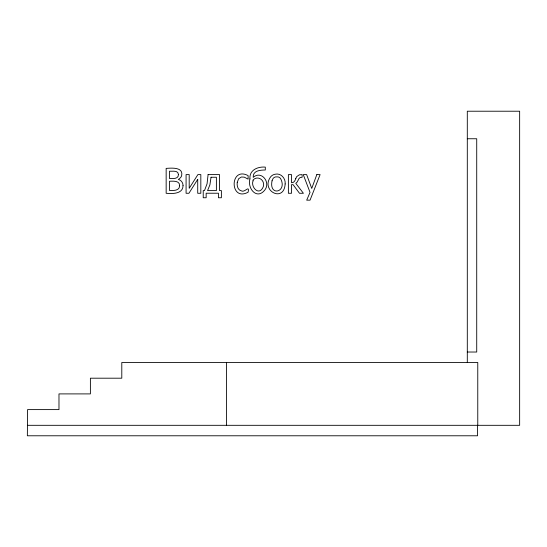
<?xml version="1.0" encoding="UTF-8"?>
<svg xmlns="http://www.w3.org/2000/svg" width="547" height="547" viewBox="0 0 547 547"><rect width="100%" height="100%" fill="white"/><g stroke="black" fill="none" stroke-linecap="round" stroke-linejoin="round"><path stroke-width="0.82" d="M477.552 425.313L477.552 435.781L27.35 435.781L27.569 409.607L58.98 409.607L58.98 393.902L90.392 393.902L90.392 378.196L121.796 378.196L121.796 362.49L477.77 362.49L477.77 425.313M467.302 138.753L476.724 138.753L476.724 352.022L467.302 352.022M27.35 425.313L519.65 425.313L519.65 111.219L467.302 111.219L467.302 362.49M226.499 362.49L226.499 425.313M253.076 180.783C250.608 186.746 258.328 195.532 262.553 188.257C266.451 181.768 258.97 174.63 253.145 179.785L253.076 180.783M249.924 178.862C247.176 188.701 257.131 200.277 265.008 189.775C270.744 182.069 261.254 170.165 253.193 177.365C252.748 170.541 260.317 170.049 265.309 170.008L265.309 167.115C257.883 166.445 249.158 169.987 249.924 178.862M208.079 174.609L207.067 183.792L204.469 190.602L203.231 190.602L203.231 197.754L206.157 197.754L206.157 193.228L218.458 193.228L218.458 197.754L221.385 197.754L221.385 190.602L219.532 190.602L219.532 174.609L208.079 174.609M237.241 182.377C236.789 185.59 237.63 190.055 241.343 190.855C244.817 193.002 249.747 184.38 248.112 192.223C229.494 202.117 229.521 165.919 248.112 175.608L248.112 179.136L244.249 177.146L241.384 177.009L238.629 178.746L237.241 182.377M285.151 183.949C284.078 203.217 260.085 190.602 270.765 176.681A7.439 7.439 0 0 1 275.038 174.247C280.843 172.777 285.78 178.349 285.151 183.949M179.601 185.768C179.648 190.944 173.078 190.65 169.467 190.452L169.467 181.255C172.989 181.153 179.915 180.414 179.601 185.768M211.039 177.249L209.891 184.879L207.559 190.602L216.386 190.602L216.386 177.249L211.039 177.249M183.04 185.638C182.972 194.137 172.059 193.857 166.158 193.276L166.158 168.387C171.375 168.038 183.58 166.862 181.638 175.669C181.173 177.385 179.648 178.52 178.377 179.45C181.18 180.148 183.115 182.773 183.04 185.638M272.044 180.79C268.741 196.886 287.763 192.277 280.584 178.561A4.226 4.226 0 0 0 277.979 176.907L275.667 176.907A4.253 4.253 0 0 0 273.042 178.561L272.044 180.79M178.431 174.472C178.698 179.286 172.606 178.568 169.467 178.5L169.467 171.211C172.353 171.498 178.322 169.987 178.431 174.472M316.822 174.609L311.742 188.428L306.641 174.609L303.25 174.609L310.04 192.373L306.696 200.161L310.053 200.161L320.098 174.609L316.822 174.609M295.831 178.37C295.209 180.407 294.054 182.917 291.517 182.732L291.517 174.609L288.378 174.609L288.378 193.276L291.517 193.276L291.517 184.667L293.089 184.667L299.489 193.276L303.4 193.276L295.797 183.348C298.655 181.912 297.978 176.483 302.115 177.317L302.115 174.609L299.366 174.821L296.706 176.613L295.831 178.37M197.72 179.354L188.927 193.276L186.083 193.276L186.083 174.609L189.194 174.609L189.194 188.312L197.884 174.609L200.824 174.609L200.824 193.276L197.72 193.276L197.72 179.354"/></g></svg>
